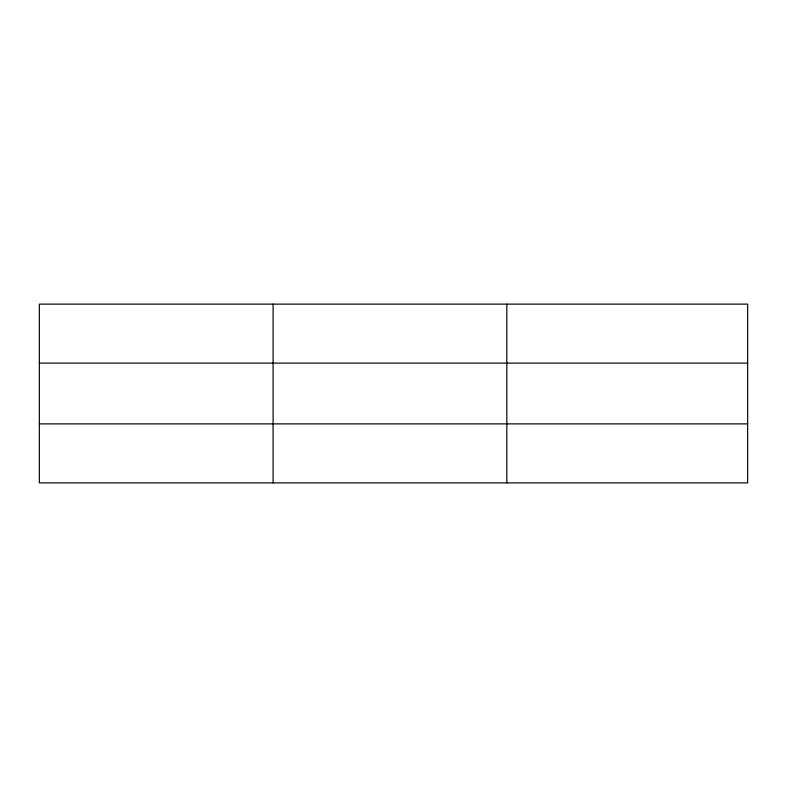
<?xml version="1.0" encoding="UTF-8"?>
<svg xmlns="http://www.w3.org/2000/svg" width="787" height="787" viewBox="0 0 787 787"><rect width="100%" height="100%" fill="white"/><g stroke="black" fill="none" stroke-linecap="round" stroke-linejoin="round"><path stroke-width="1.18" d="M273.089 304.126L273.089 482.874M506.828 304.126L506.828 482.874M747.65 423.888L747.65 482.874L39.35 482.874L39.35 304.126L747.65 304.126L747.65 423.888L39.35 423.888M39.35 363.112L747.65 363.112"/></g></svg>
